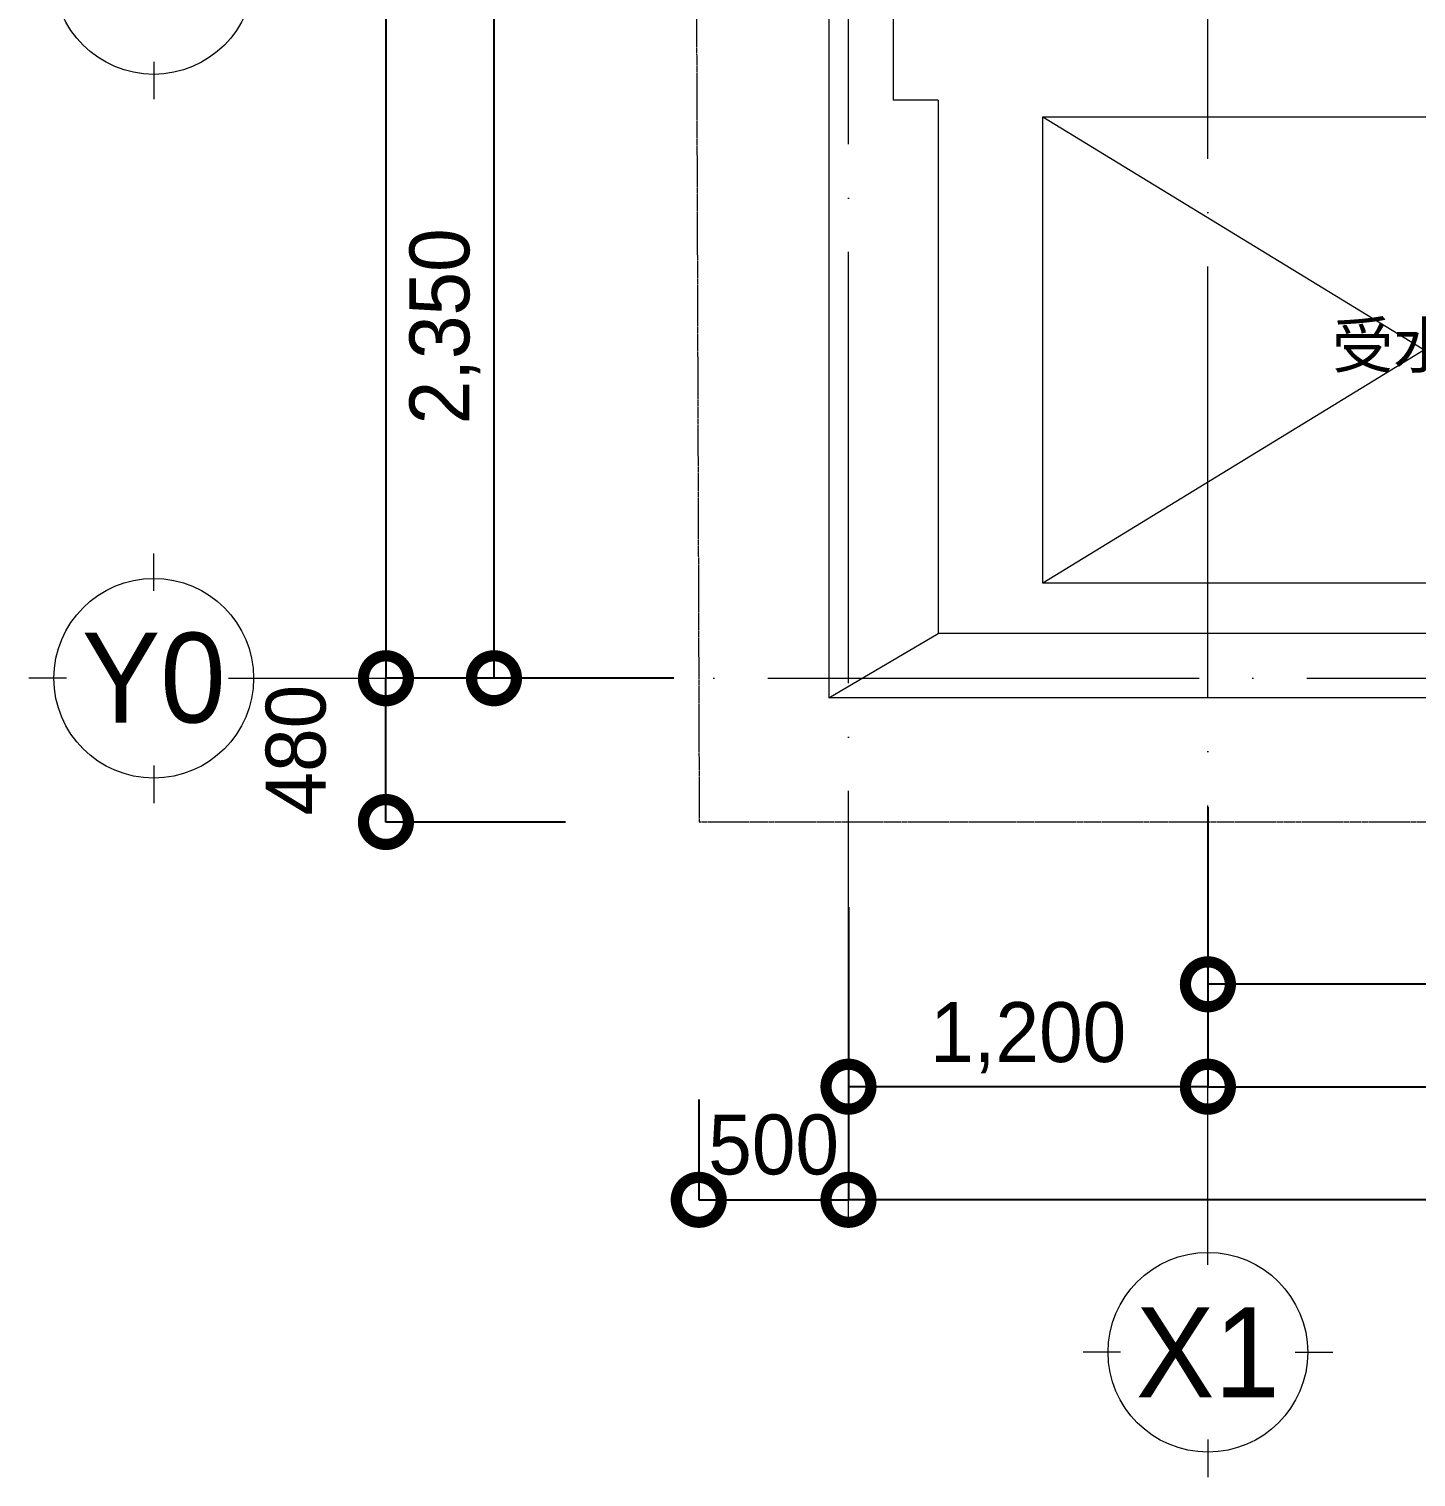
# Model space of a CAD drawing. Header units: millimetres. Extents: x 66582 to 239543, y 3715 to 66615.
# Drawn here: x 68576 to 73208, y 16918 to 21754 of the extents above; entities that cross this region are included whole.
import ezdxf

# ---------------------------------------------------------------- set-up
doc = ezdxf.new("R2010")
doc.units = ezdxf.units.MM
doc.linetypes.add('ACAD_ISO04W100', pattern=[30, 24, -3, 0, -3])
doc.linetypes.add('CENTER', pattern=[10.6, 7, -1.2, 1.2, -1.2])
doc.layers.get('Defpoints').update_dxf_attribs({"color": 252})
for name, color, linetype, lineweight in [('1-0通芯', 2, 'ACAD_ISO04W100', 5), ('1-1 躯体', 6, 'Continuous', 18), ('1-18 敷地境界線', 6, 'Continuous', 20), ('1-21 寸法', 3, 'Continuous', 13), ('2-9 室名', 150, 'Continuous', 13)]:
    doc.layers.add(name, color=color, linetype=linetype, lineweight=lineweight)
doc.styles.add('MSPゴシック', font='MS PGothic.ttf')
doc.dimstyles.new('YS100S', dxfattribs={"dimscale": 100, "dimtxt": 2.5, "dimasz": 3, "dimexe": 0, "dimexo": 0.5, "dimgap": 0.5, "dimtad": 1, "dimdsep": 46, "dimlunit": 6, "dimtxsty": 'MSPゴシック', "dimblk": 'DOTSMALL', "dimcen": 3, "dimclrd": 140, "dimclre": 8, "dimclrt": 256, "dimaunit": 1, "dimazin": 0, "dimtfac": 1, "dimtmove": 2, "dimatfit": 3, "dimldrblk": 'DOTSMALL', "dimfxl": 6, "dimfxlon": 1, "dimtolj": 1, "dimtzin": 0, "dimarcsym": 0})

# ---------------------------------------------------------------- blocks, each defined once
blk = doc.blocks.new('_DotSmall')
at = {"color": 0, "linetype": 'ByBlock', "const_width": 0.5}
blk.add_lwpolyline([(-0.0625, 0, 1), (0.0625, 0, 1)], format="xyb", close=True, dxfattribs=at)
blk = doc.blocks.new('*D30')
at = {"layer": '1-21 寸法', "color": 8, "lineweight": -2, "ltscale": 80, "transparency": 16777216}
for p, q in [((70368.2, 29586), (69768.2, 29586)), ((70368.2, 19586), (69768.2, 19586))]:
    blk.add_line(p, q, dxfattribs=at)
at = {"layer": '1-21 寸法', "lineweight": -2, "ltscale": 80, "transparency": 16777216}
blk.add_line((69768.2, 29586), (69768.2, 19586), dxfattribs=at)
at = {"layer": 'Defpoints', "color": 0, "ltscale": 80, "transparency": 16777216}
for p in [(71698.2, 29586), (69768.2, 19586), (71902.7, 19586)]:
    blk.add_point(p, dxfattribs=at)
at = {"layer": '1-21 寸法', "lineweight": -2, "ltscale": 80, "transparency": 16777216, "xscale": 300, "yscale": 300, "zscale": 300}
for p, rotation in [((69768.2, 29586), 90), ((69768.2, 19586), 270)]:
    blk.add_blockref('_DotSmall', p, dxfattribs=dict(at, rotation=rotation))
at = {"layer": '1-21 寸法', "ltscale": 80, "transparency": 16777216, "insert": (69604.6, 24586), "char_height": 200, "attachment_point": 5, "rotation": 90, "style": 'MSPゴシック'}
blk.add_mtext('\\A1;10,000', dxfattribs=at)
blk = doc.blocks.new('*D33')
at = {"layer": '1-21 寸法', "color": 8, "lineweight": -2, "ltscale": 80, "transparency": 16777216}
for p, q in [((70729, 21936), (70129, 21936)), ((70729, 19586), (70129, 19586))]:
    blk.add_line(p, q, dxfattribs=at)
at = {"layer": '1-21 寸法', "lineweight": -2, "ltscale": 80, "transparency": 16777216}
blk.add_line((70129, 21936), (70129, 19586), dxfattribs=at)
at = {"layer": 'Defpoints', "color": 0, "ltscale": 80, "transparency": 16777216}
for p in [(71902.7, 21936), (70129, 19586), (71902.7, 19586)]:
    blk.add_point(p, dxfattribs=at)
at = {"layer": '1-21 寸法', "lineweight": -2, "ltscale": 80, "transparency": 16777216, "xscale": 300, "yscale": 300, "zscale": 300}
for p, rotation in [((70129, 21936), 90), ((70129, 19586), 270)]:
    blk.add_blockref('_DotSmall', p, dxfattribs=dict(at, rotation=rotation))
at = {"layer": '1-21 寸法', "ltscale": 80, "transparency": 16777216, "insert": (69965.4, 20761), "char_height": 200, "attachment_point": 5, "rotation": 90, "style": 'MSPゴシック'}
blk.add_mtext('\\A1;2,350', dxfattribs=at)
blk = doc.blocks.new('*D34')
at = {"layer": '1-21 寸法', "color": 8, "lineweight": -2, "ltscale": 80, "transparency": 16777216}
for p, q in [((71312.7, 18822), (71312.7, 18222)), ((72512.7, 18822), (72512.7, 18222))]:
    blk.add_line(p, q, dxfattribs=at)
at = {"layer": '1-21 寸法', "lineweight": -2, "ltscale": 80, "transparency": 16777216}
blk.add_line((72512.7, 18222), (71312.7, 18222), dxfattribs=at)
at = {"layer": 'Defpoints', "color": 0, "ltscale": 80, "transparency": 16777216}
for p in [(71312.7, 19205.8), (72512.7, 19205.8), (71312.7, 18222)]:
    blk.add_point(p, dxfattribs=at)
at = {"layer": '1-21 寸法', "lineweight": -2, "ltscale": 80, "transparency": 16777216, "xscale": 300, "yscale": 300, "zscale": 300, "rotation": 180}
blk.add_blockref('_DotSmall', (71312.7, 18222), dxfattribs=at)
at = {"layer": '1-21 寸法', "lineweight": -2, "ltscale": 80, "transparency": 16777216, "xscale": 300, "yscale": 300, "zscale": 300}
blk.add_blockref('_DotSmall', (72512.7, 18222), dxfattribs=at)
at = {"layer": '1-21 寸法', "ltscale": 80, "transparency": 16777216, "insert": (71912.7, 18385.7), "char_height": 200, "attachment_point": 5, "style": 'MSPゴシック'}
blk.add_mtext('\\A1;1,200', dxfattribs=at)
blk = doc.blocks.new('*D35')
at = {"layer": '1-21 寸法', "color": 8, "lineweight": -2, "ltscale": 80, "transparency": 16777216}
for p, q in [((72512.7, 18822), (72512.7, 18222)), ((78412.7, 18822), (78412.7, 18222))]:
    blk.add_line(p, q, dxfattribs=at)
at = {"layer": '1-21 寸法', "lineweight": -2, "ltscale": 80, "transparency": 16777216}
blk.add_line((72512.7, 18222), (78412.7, 18222), dxfattribs=at)
at = {"layer": 'Defpoints', "color": 0, "ltscale": 80, "transparency": 16777216}
for p in [(72512.7, 19205.8), (78412.7, 19205.8), (78412.7, 18222)]:
    blk.add_point(p, dxfattribs=at)
at = {"layer": '1-21 寸法', "lineweight": -2, "ltscale": 80, "transparency": 16777216, "xscale": 300, "yscale": 300, "zscale": 300, "rotation": 180}
blk.add_blockref('_DotSmall', (72512.7, 18222), dxfattribs=at)
at = {"layer": '1-21 寸法', "lineweight": -2, "ltscale": 80, "transparency": 16777216, "xscale": 300, "yscale": 300, "zscale": 300}
blk.add_blockref('_DotSmall', (78412.7, 18222), dxfattribs=at)
at = {"layer": '1-21 寸法', "ltscale": 80, "transparency": 16777216, "insert": (75462.7, 18385.7), "char_height": 200, "attachment_point": 5, "style": 'MSPゴシック'}
blk.add_mtext('\\A1;5,900', dxfattribs=at)
blk = doc.blocks.new('*D40')
at = {"layer": '1-21 寸法', "color": 8, "lineweight": -2, "ltscale": 80, "transparency": 16777216}
for p, q in [((71312.7, 18444.2), (71312.7, 17844.2)), ((85912.7, 18444.2), (85912.7, 17844.2))]:
    blk.add_line(p, q, dxfattribs=at)
at = {"layer": '1-21 寸法', "lineweight": -2, "ltscale": 80, "transparency": 16777216}
blk.add_line((85912.7, 17844.2), (71312.7, 17844.2), dxfattribs=at)
at = {"layer": 'Defpoints', "color": 0, "ltscale": 80, "transparency": 16777216}
for p in [(71312.7, 19526.6), (85912.7, 19205.8), (71312.7, 17844.2)]:
    blk.add_point(p, dxfattribs=at)
at = {"layer": '1-21 寸法', "lineweight": -2, "ltscale": 80, "transparency": 16777216, "xscale": 300, "yscale": 300, "zscale": 300, "rotation": 180}
blk.add_blockref('_DotSmall', (71312.7, 17844.2), dxfattribs=at)
at = {"layer": '1-21 寸法', "lineweight": -2, "ltscale": 80, "transparency": 16777216, "xscale": 300, "yscale": 300, "zscale": 300}
blk.add_blockref('_DotSmall', (85912.7, 17844.2), dxfattribs=at)
at = {"layer": '1-21 寸法', "ltscale": 80, "transparency": 16777216, "insert": (78612.7, 18007.9), "char_height": 200, "attachment_point": 5, "style": 'MSPゴシック'}
blk.add_mtext('\\A1;14,600', dxfattribs=at)
blk = doc.blocks.new('*D44')
at = {"layer": '1-21 寸法', "color": 8, "lineweight": -2, "ltscale": 80, "transparency": 16777216}
for p, q in [((72512.7, 19155.8), (72512.7, 18563.9)), ((75512.7, 19155.8), (75512.7, 18563.9))]:
    blk.add_line(p, q, dxfattribs=at)
at = {"layer": '1-21 寸法', "lineweight": -2, "ltscale": 80, "transparency": 16777216}
blk.add_line((75512.7, 18563.9), (72512.7, 18563.9), dxfattribs=at)
at = {"layer": 'Defpoints', "color": 0, "ltscale": 80, "transparency": 16777216}
for p in [(72512.7, 19205.8), (75512.7, 19205.8), (72512.7, 18563.9)]:
    blk.add_point(p, dxfattribs=at)
at = {"layer": '1-21 寸法', "lineweight": -2, "ltscale": 80, "transparency": 16777216, "xscale": 300, "yscale": 300, "zscale": 300, "rotation": 180}
blk.add_blockref('_DotSmall', (72512.7, 18563.9), dxfattribs=at)
at = {"layer": '1-21 寸法', "lineweight": -2, "ltscale": 80, "transparency": 16777216, "xscale": 300, "yscale": 300, "zscale": 300}
blk.add_blockref('_DotSmall', (75512.7, 18563.9), dxfattribs=at)
at = {"layer": '1-21 寸法', "ltscale": 80, "transparency": 16777216, "insert": (74012.7, 18727.5), "char_height": 200, "attachment_point": 5, "style": 'MSPゴシック'}
blk.add_mtext('\\A1;3,000', dxfattribs=at)
blk = doc.blocks.new('*D24')
at = {"layer": '1-21 寸法', "color": 8, "lineweight": -2, "ltscale": 80, "transparency": 16777216}
for p, q in [((71312.7, 18444.2), (71312.7, 17844.2)), ((70812.7, 18179.2), (70812.7, 17844.2))]:
    blk.add_line(p, q, dxfattribs=at)
at = {"layer": '1-21 寸法', "lineweight": -2, "ltscale": 80, "transparency": 16777216}
blk.add_line((70812.7, 17844.2), (71312.7, 17844.2), dxfattribs=at)
at = {"layer": 'Defpoints', "color": 0, "ltscale": 80, "transparency": 16777216}
for p in [(71312.7, 18643.1), (70812.7, 18229.2), (71312.7, 17844.2)]:
    blk.add_point(p, dxfattribs=at)
at = {"layer": '1-21 寸法', "lineweight": -2, "ltscale": 80, "transparency": 16777216, "xscale": 300, "yscale": 300, "zscale": 300, "rotation": 180}
blk.add_blockref('_DotSmall', (70812.7, 17844.2), dxfattribs=at)
at = {"layer": '1-21 寸法', "lineweight": -2, "ltscale": 80, "transparency": 16777216, "xscale": 300, "yscale": 300, "zscale": 300}
blk.add_blockref('_DotSmall', (71312.7, 17844.2), dxfattribs=at)
at = {"layer": '1-21 寸法', "ltscale": 80, "transparency": 16777216, "insert": (71062.7, 18027.7), "char_height": 200, "attachment_point": 5, "style": 'MSPゴシック'}
blk.add_mtext('\\A1;500', dxfattribs=at)
blk = doc.blocks.new('*D25')
at = {"layer": '1-21 寸法', "color": 8, "lineweight": -2, "ltscale": 80, "transparency": 16777216}
for p, q in [((70368.2, 19585.9), (69768.2, 19585.9)), ((70368.2, 19105.9), (69768.2, 19105.9))]:
    blk.add_line(p, q, dxfattribs=at)
at = {"layer": '1-21 寸法', "lineweight": -2, "ltscale": 80, "transparency": 16777216}
blk.add_line((69768.2, 19105.9), (69768.2, 19585.9), dxfattribs=at)
at = {"layer": 'Defpoints', "color": 0, "ltscale": 80, "transparency": 16777216}
for p in [(69768.2, 19585.9), (71541.9, 19585.9), (70451.9, 19105.9)]:
    blk.add_point(p, dxfattribs=at)
at = {"layer": '1-21 寸法', "lineweight": -2, "ltscale": 80, "transparency": 16777216, "xscale": 300, "yscale": 300, "zscale": 300}
for p, rotation in [((69768.2, 19585.9), 90), ((69768.2, 19105.9), 270)]:
    blk.add_blockref('_DotSmall', p, dxfattribs=dict(at, rotation=rotation))
at = {"layer": '1-21 寸法', "ltscale": 80, "transparency": 16777216, "insert": (69468.2, 19345.9), "char_height": 200, "attachment_point": 5, "rotation": 90, "style": 'MSPゴシック'}
blk.add_mtext('\\A1;480', dxfattribs=at)

msp = doc.modelspace()

# ---------------------------------------------------------------- linework, layer by layer
at = {"layer": '1-0通芯', "ltscale": 60, "transparency": 33554687}
for p, q in [((71312.6816, 17769.5891), (71312.6816, 31330.4216)), ((71312.6816, 17769.5891), (71312.6816, 31330.4216)), ((72512.6816, 17720.8376), (72512.6816, 31330.4216)), ((72512.6816, 17720.8376), (72512.6816, 31330.4216)), ((69243.0049, 19585.9572), (90458.2195, 19585.9572)), ((69243.0049, 19585.9572), (90458.2195, 19585.9572))]:
    msp.add_line(p, q, dxfattribs=at)
at = {"layer": '1-1 躯体'}
for p, q in [((71247.2739, 23245.9572), (71247.2739, 19520.9572)), ((71462.2739, 23245.9572), (71462.2739, 21515.9572)), ((71612.2739, 21515.9572), (71462.2739, 21515.9572)), ((71612.2739, 21515.9572), (71612.2739, 19735.9572)), ((71247.2739, 19520.9572), (71612.2739, 19735.9572)), ((75382.6816, 19735.9572), (71612.2739, 19735.9572)), ((75422.6816, 19520.9572), (71247.2739, 19520.9572))]:
    msp.add_line(p, q, dxfattribs=at)
at = {"layer": '1-1 躯体', "linetype": 'Continuous', "transparency": 33554687}
for p, q in [((71961.7482, 21460.9719), (74508.4172, 19903.9041)), ((74508.4172, 21460.9719), (71961.7482, 19903.9041))]:
    msp.add_line(p, q, dxfattribs=at)
at = {"layer": '1-1 躯体', "linetype": 'Continuous', "transparency": 33554687, "flags": 128}
msp.add_lwpolyline([(71961.7482, 21460.9719), (74508.4172, 21460.9719), (74508.4172, 19903.9041), (71961.7482, 19903.9041)], close=True, dxfattribs=at)
at = {"layer": '1-18 敷地境界線', "linetype": 'CENTER'}
msp.add_lwpolyline([(70777.2426, 30245.8759), (70814.2727, 19106.1739), (91059.5492, 19106.1739), (88019.4746, 30083.1335)], close=True, dxfattribs=at)
at = {"layer": '2-9 室名', "ltscale": 80}
for p, q in [((68993.0049, 21644.3022), (68993.0049, 21519.3072)), ((68993.0049, 19877.6122), (68993.0049, 20002.6072)), ((68701.3499, 19585.9572), (68576.3549, 19585.9572)), ((69284.6599, 19585.9572), (69409.6549, 19585.9572)), ((68993.0049, 19294.3022), (68993.0049, 19169.3072)), ((72512.6816, 17626.793), (72512.6816, 17751.788)), ((72221.0266, 17335.138), (72096.0316, 17335.138)), ((72804.3366, 17335.138), (72929.3316, 17335.138)), ((72512.6816, 17043.483), (72512.6816, 16918.488))]:
    msp.add_line(p, q, dxfattribs=at)
for centre in [(68993.0049, 21935.9572), (68993.0049, 19585.9572), (72512.6816, 17335.138)]:
    msp.add_circle(centre, 333.32, dxfattribs=at)

# ---------------------------------------------------------------- texts
at = {"layer": '2-9 室名', "ltscale": 80, "style": 'MSPゴシック'}
for s, insert, char_height, attachment_point, line_spacing_factor in [('受水槽', (73235.0827, 20772.9475), 150.48177, 2, 0.999868), ('Y0', (68993.0049, 19585.9572), 300, 5, 0.25), ('X1', (72512.6816, 17335.138), 300, 5, 0.25)]:
    msp.add_mtext(s, dxfattribs=dict(at, insert=insert, char_height=char_height, attachment_point=attachment_point, line_spacing_factor=line_spacing_factor))

# ---------------------------------------------------------------- dimensions: what is measured, and where the dimension line sits
at = {"layer": '1-21 寸法', "ltscale": 80}
for base, p1, p2, angle, picture, middle in [((69768.2195, 19585.9572), (71698.2197, 29585.9572), (71902.7306, 19585.9572), 270, '*D30', (69604.5832, 24585.9572)), ((70129.0042, 19585.9572), (71902.7306, 21935.9572), (71902.7306, 19585.9572), 270, '*D33', (69965.3679, 20760.9572)), ((69768.2195, 19585.8947), (70451.8969, 19105.8947), (71541.9459, 19585.8947), 90, '*D25', (69468.2195, 19345.8947))]:
    dim = msp.add_linear_dim(base=base, p1=p1, p2=p2, angle=angle, dimstyle='YS100S', override={"dimtxt": 2, "dimpost": '\\X', "dimclrd": 256}, dxfattribs=at)
    dim.commit()
    dim.dimension.update_dxf_attribs({"geometry": picture, "text_midpoint": middle})
for base, p1, p2, picture, middle in [((71312.6816, 17844.2173), (85912.6816, 19205.7632), (71312.6816, 19526.6491), '*D40', (78612.6816, 18007.8537)), ((71312.6816, 18222.0368), (72512.6816, 19205.7632), (71312.6816, 19205.7632), '*D34', (71912.6816, 18385.6732)), ((78412.6816, 18222.0368), (72512.6816, 19205.7632), (78412.6816, 19205.7632), '*D35', (75462.6816, 18385.6732)), ((72512.6816, 18563.8894), (75512.6816, 19205.7632), (72512.6816, 19205.7632), '*D44', (74012.6816, 18727.5258))]:
    dim = msp.add_linear_dim(base=base, p1=p1, p2=p2, dimstyle='YS100S', override={"dimtxt": 2, "dimpost": '\\X', "dimclrd": 256}, dxfattribs=at)
    dim.commit()
    dim.dimension.update_dxf_attribs({"geometry": picture, "text_midpoint": middle})
dim = msp.add_linear_dim(base=(71312.6816, 17844.2173), p1=(70812.6816, 18229.151), p2=(71312.6816, 18643.1377), angle=180, dimstyle='YS100S', override={"dimtxt": 2, "dimpost": '\\X', "dimclrd": 256}, dxfattribs=at)
dim.commit()
dim.dimension.update_dxf_attribs({"geometry": '*D24', "text_midpoint": (71062.6816, 18027.7173), "dimtype": 160})

doc.saveas('drawing.dxf')
